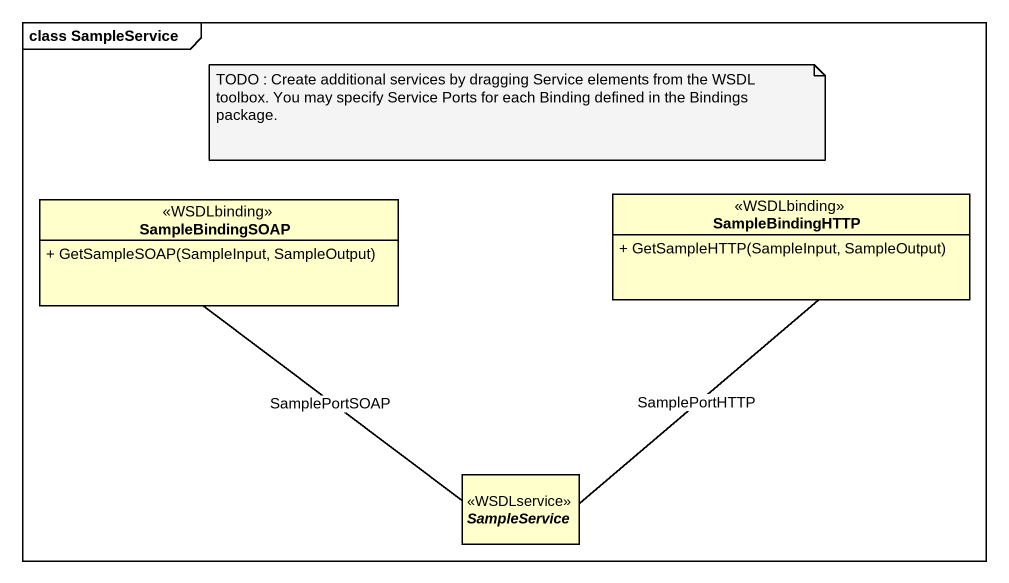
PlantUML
@startuml
mainframe class SampleService
hide circle
hide empty members
skinparam classAttributeIconSize 0
class SampleBindingSOAP <<WSDLbinding>> {
  + GetSampleSOAP(SampleInput, SampleOutput)
}
class SampleBindingHTTP <<WSDLbinding>> {
  + GetSampleHTTP(SampleInput, SampleOutput)
}
interface SampleService <<WSDLservice>>
SampleService -up- SampleBindingSOAP : SamplePortSOAP
SampleService -up- SampleBindingHTTP : SamplePortHTTP
note as N1
  TODO : Create additional services by dragging Service elements from the WSDL toolbox. You may specify Service Ports for each Binding defined in the Bindings package.
end note
@enduml
